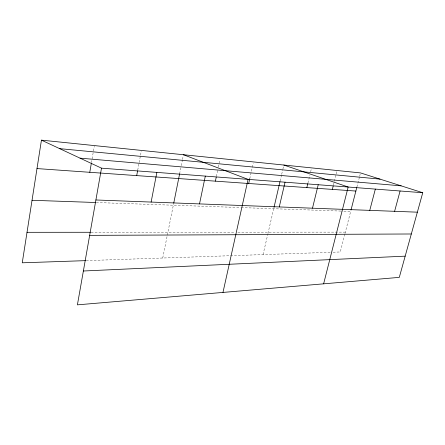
<?xml version="1.0" encoding="UTF-8"?>
<svg xmlns="http://www.w3.org/2000/svg" width="445" height="445" viewBox="0 0 445 445"><rect width="100%" height="100%" fill="white"/><g stroke="black" fill="none" stroke-linecap="round" stroke-linejoin="round"><path stroke-width="0.33" stroke-dasharray="2.23 1.67" d="M91.442 162.709L93.333 151.751M93.456 151.066L94.284 146.272M137.722 170.157L140.403 155.861M140.531 155.177L141.293 151.094M162.731 258.017L173.595 203.888M179.63 173.795L181.132 166.308M181.265 165.623L182.361 160.178M182.494 159.499L183.318 155.411M216.376 176.487L217.649 170.491M218.356 167.164L219.908 159.833M249.751 178.779L253.199 163.27M263.056 254.596L267.801 234.148M267.951 233.486L273.697 208.727M280.133 180.987L281.524 175.007M281.679 174.34L282.759 169.69M282.909 169.028L283.682 165.701M307.946 183.001L309.842 175.113M310.632 171.831L311.422 168.544M333.361 185.348L334.201 181.972M334.367 181.299L336.047 174.551M336.214 173.878L336.887 171.18M344.847 234.103L340.269 251.97L331.475 252.27M345.014 233.447L350.66 211.414L341.643 211.097M356.907 187.022L359.488 176.943M359.66 176.276L360.177 174.256M86.247 260.62L330.796 252.293M91.075 232.273L235.088 232.19M237.864 232.184L345.353 232.123M96.326 202.531L240.545 207.565M241.24 207.593L340.948 211.075"/><path stroke-width="0.67" d="M41.446 140.147L101.504 168.166L77.408 304.853L399.299 277.374L422.75 192.724L360.522 172.916L41.446 140.147L22.25 262.8L85.557 260.642M89.784 172.298L91.32 163.393M136.698 175.608L137.594 170.841M151.122 202.069L156.863 172.399M173.728 203.22L179.63 173.795M199.516 203.905L205.317 176.103M215.386 181.154L216.237 177.155M222.973 292.426L248.076 179.368L183.451 154.732M248.699 183.501L249.751 178.779M274.003 207.403L279.983 181.649M279.26 206.931L285.039 182.194M306.839 187.595L307.784 183.657M312.49 208.193L318.22 184.731M332.354 189.398L333.194 186.021M323.626 283.832L348.168 187.022L283.838 165.039M350.994 210.096L356.734 187.695M369.762 210.368L375.335 189.097M394.609 211.308L400.094 190.988M83.376 271.005L405.178 256.153M89.662 235.355L411.319 233.987M27.023 232.312L90.391 232.273M32.034 200.283L95.636 202.508M95.898 199.972L417.36 212.176M36.996 168.577L355.878 191.055M101.504 168.166L422.75 192.724M80.039 158.153L401.151 185.849M59.68 148.652L380.019 179.118"/></g></svg>
